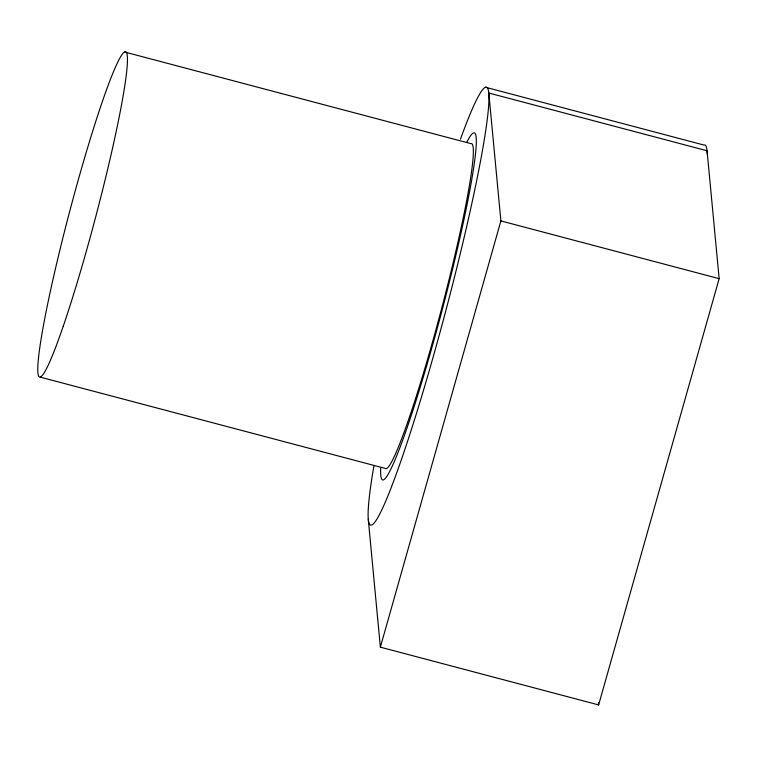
<?xml version="1.0" encoding="UTF-8"?>
<svg xmlns="http://www.w3.org/2000/svg" width="757" height="757" viewBox="0 0 757 757"><rect width="100%" height="100%" fill="white"/><g stroke="black" fill="none" stroke-linecap="round" stroke-linejoin="round"><path stroke-width="1.14" d="M380.364 647.169L500.888 220.912L488.804 93.016L707.057 150.766L719.15 278.661L598.626 704.918L380.364 647.169L368.271 519.274M485.511 87.254L703.773 145.003A226.475 17.875 -75.2 0 1 707.237 154.04M124.905 52.082L470.845 143.612A168.158 13.266 -75.2 0 1 443.526 301.286A168.158 13.266 -75.2 0 1 386.231 468.668L40.291 377.137M500.888 220.912L719.15 278.661M598.399 702.572L598.626 704.918M466.795 142.24A179.485 14.165 -75.2 0 1 442.552 308.553A179.485 14.165 -75.2 0 1 380.695 468.394M460.426 139.26A226.475 17.875 -75.2 0 1 481.036 158.27A226.475 17.875 -75.2 0 1 400.529 462.092A226.475 17.875 -75.2 0 1 373.967 465.546M63.285 326.097A168.158 13.266 -75.2 0 0 127.346 56.368A168.158 13.266 -75.2 0 0 57.163 261.364A168.158 13.266 -75.2 0 0 63.285 326.097"/></g></svg>
